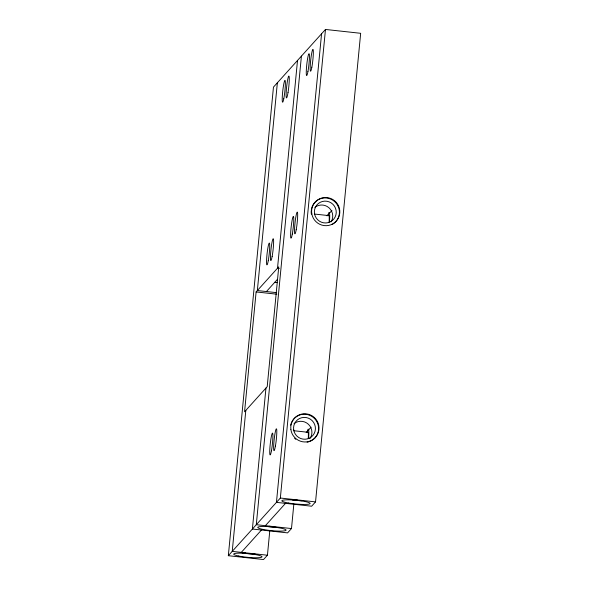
<?xml version="1.0" encoding="UTF-8"?>
<svg xmlns="http://www.w3.org/2000/svg" width="589" height="589" viewBox="0 0 589 589"><rect width="100%" height="100%" fill="white"/><g stroke="black" fill="none" stroke-linecap="round" stroke-linejoin="round"><path stroke-width="0.88" d="M269.814 530.505L267.435 555.221L263.526 559.55L228.333 555.699L273.458 87.113L325.474 29.45L360.667 33.301L315.542 501.887L311.64 506.216L276.447 502.365L321.565 33.779M256.112 291.93L244.568 411.777L267.207 386.678L278.752 266.832L256.112 291.93L276.867 294.198M245.812 410.4L232.235 551.37L267.435 555.221M277.36 82.784L257.356 290.554L276.329 292.63M265.963 388.055L252.394 529.032L287.587 532.883L291.489 528.554L293.83 504.213M297.511 60.446L277.507 268.209L279.319 268.407M301.413 56.117L256.296 524.703L291.489 528.554M228.333 555.699L280.349 498.036L325.474 29.45M327.05 215.876L328.272 214.521M329.494 213.166L331.938 210.457M266.427 291.54L277.419 279.355M306.184 432.598L311.066 427.187M241.306 552.364L261.464 530.026M265.367 525.697L285.518 503.352M314.548 214.05L328.979 215.633M274.592 282.337L277.294 282.639M293.624 430.706L308.054 432.289M280.349 498.036L315.542 501.887M297.29 500.054A11 1.458 5.5 0 1 295.141 499.847M271.08 526.514A11 1.458 5.5 0 1 268.982 526.257M251.739 553.557A11 1.458 5.5 0 1 249.883 553.446M245.613 553.012A11 1.458 5.5 0 1 244.251 552.828M255.435 554.146A14.21 1.877 5.5 0 1 242.108 552.968M280.997 527.486A14.21 1.877 5.5 0 1 278.649 527.464M276.955 527.398A14.21 1.877 5.5 0 1 266.986 526.426M302.128 500.775A14.21 1.877 5.5 0 1 292.181 499.914M328.699 215.611A11 1.068 -83.8 0 1 329.089 222.362M328.044 215.184A14.21 1.377 -83.8 0 1 329.509 221.162M314.85 207.409A11 10.852 42.1 0 1 331.106 221.795M311.25 210.509A14.21 14.018 42.1 0 1 333.131 200.407A14.21 14.018 42.1 0 1 331.997 224.556M311.382 214.19A14.21 14.018 42.1 0 1 311.198 211.237M294.029 423.682A11 10.852 42.1 0 1 309.888 438.658M290.671 425.214A14.21 14.018 42.1 0 1 313.576 417.645A14.21 14.018 42.1 0 1 309.74 441.478M308.872 441.779A14.21 14.018 42.1 0 1 307.075 442.214M295.759 439.284A14.21 14.018 42.1 0 1 294.647 438.297M307.76 432.422A11 1.068 -83.8 0 1 308.261 438.525M307.237 431.656A14.21 1.377 -83.8 0 1 308.614 438.29M238.67 556.023A14.21 1.877 5.5 0 0 261.788 557.128A14.21 1.877 5.5 0 0 243.198 553.233A14.21 1.877 5.5 0 0 238.67 556.023M263.423 529.496A14.21 1.877 5.5 0 0 285.982 530.35A14.21 1.877 5.5 0 0 266.419 526.529A14.21 1.877 5.5 0 0 263.423 529.496M288.477 503.013A14.21 1.877 5.5 0 0 310.131 503.529A14.21 1.877 5.5 0 0 289.383 499.833A14.21 1.877 5.5 0 0 288.477 503.013M311.787 213.741A14.21 14.018 42.1 0 0 334.699 222.598A14.21 14.018 42.1 0 0 330.657 198.456A14.21 14.018 42.1 0 0 311.787 213.741M290.863 429.352A14.21 14.018 42.1 0 0 313.355 439.276A14.21 14.018 42.1 0 0 310.447 414.98A14.21 14.018 42.1 0 0 290.863 429.352M296.201 229.739A11 1.068 -83.8 0 0 297.408 212.18A11 1.068 -83.8 0 0 294.655 227.111A11 1.068 -83.8 0 0 296.201 229.739M292.299 234.069A11 1.068 -83.8 0 0 293.506 216.509A11 1.068 -83.8 0 0 290.752 231.44A11 1.068 -83.8 0 0 292.299 234.069M275.424 445.969A11 1.068 -83.8 0 0 276.491 428.836A11 1.068 -83.8 0 0 273.745 444.393A11 1.068 -83.8 0 0 275.424 445.969M271.433 450.791A11 1.068 -83.8 0 0 272.641 433.232A11 1.068 -83.8 0 0 269.88 448.163A11 1.068 -83.8 0 0 271.433 450.791M311.846 67.19A11 1.068 -83.8 0 0 313.09 49.528A11 1.068 -83.8 0 0 310.329 64.282A11 1.068 -83.8 0 0 311.846 67.19M307.929 71.571A11 1.068 -83.8 0 0 309.188 53.864A11 1.068 -83.8 0 0 306.427 68.545A11 1.068 -83.8 0 0 307.929 71.571M272.147 256.406A11 1.068 -83.8 0 0 273.355 238.847A11 1.068 -83.8 0 0 270.594 253.778A11 1.068 -83.8 0 0 272.147 256.406M268.245 260.736A11 1.068 -83.8 0 0 269.453 243.176A11 1.068 -83.8 0 0 266.692 258.107A11 1.068 -83.8 0 0 268.245 260.736M314.526 213.704A11 10.852 42.1 0 0 332.27 220.566A11 10.852 42.1 0 0 329.141 201.872A11 10.852 42.1 0 0 314.526 213.704M293.705 429.977A11 10.852 42.1 0 0 311.448 436.832A11 10.852 42.1 0 0 308.312 418.138A11 10.852 42.1 0 0 293.705 429.977M288.014 92.576A11 1.068 -83.8 0 0 288.897 76.062A11 1.068 -83.8 0 0 286.18 92.355A11 1.068 -83.8 0 0 288.014 92.576M283.773 98.775A11 1.068 -83.8 0 0 285.186 80.671A11 1.068 -83.8 0 0 282.425 94.542A11 1.068 -83.8 0 0 283.773 98.775"/></g></svg>
